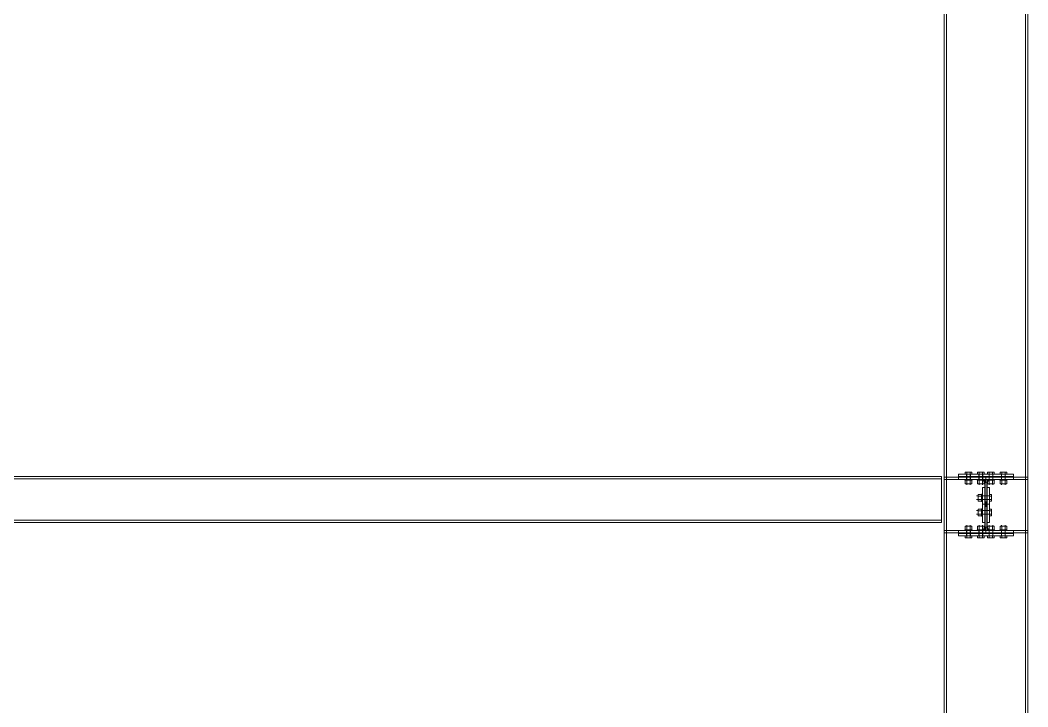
# Model space of a CAD drawing. Header units: millimetres. Extents: x -6949 to 83354, y -55091 to 16861.
# Drawn here: x 32235 to 37729, y -33164 to -29419 of the extents above; entities that cross this region are included whole.
import ezdxf

# ---------------------------------------------------------------- set-up
doc = ezdxf.new("R2010")
doc.units = ezdxf.units.MM
for name, color, linetype, lineweight in [('S-BEAM', 7, 'Continuous', 18), ('S-COLS', 7, 'Continuous', 18), ('S-FSTN', 7, 'Continuous', 18)]:
    doc.layers.add(name, color=color, linetype=linetype, lineweight=lineweight)

# ---------------------------------------------------------------- blocks, each defined once
blk = doc.blocks.new('Sezioni circolari cave-Pilastro - H457x12_5-414954-Est')
at = {"layer": 'S-COLS'}
for p, q in [((-215.5, 12000.000384), (-215.5, 0)), ((228.5, 0), (228.5, 12000.000384))]:
    blk.add_line(p, q, dxfattribs=at)
blk = doc.blocks.new('h-wide flange beams - HE260A-419951-Est')
at = {"layer": 'S-BEAM'}
for p, q in [((37258.50108, 4000), (30241.50108, 4000)), ((37258.50108, 4000), (30241.50108, 4000)), ((37258.50108, 3987.5), (30241.50108, 3987.5)), ((37258.50108, 3987.5), (30241.50108, 3987.5)), ((37258.50108, 3987.5), (30241.50108, 3987.5)), ((37258.50108, 3987.5), (37258.50108, 4000)), ((37258.50108, 4000), (37258.50108, 4000)), ((37258.50108, 4000), (37258.50108, 3987.5)), ((37258.50108, 3963.5), (37258.50108, 3987.5)), ((37258.50108, 3987.5), (37258.50108, 3987.5)), ((37258.50108, 3987.5), (37258.50108, 3987.5)), ((37258.50108, 3987.5), (37258.50108, 3963.5)), ((37258.50108, 3786.5), (37258.50108, 3963.5)), ((37258.50108, 3963.5), (37258.50108, 3786.5)), ((30241.50108, 3762.5), (37258.50108, 3762.5)), ((30241.50108, 3762.5), (37258.50108, 3762.5)), ((37258.50108, 3762.5), (30241.50108, 3762.5)), ((37258.50108, 3750), (30241.50108, 3750)), ((37258.50108, 3750), (30241.50108, 3750)), ((37258.50108, 3762.5), (37258.50108, 3786.5)), ((37258.50108, 3786.5), (37258.50108, 3762.5)), ((37258.50108, 3762.5), (37258.50108, 3750)), ((37258.50108, 3750), (37258.50108, 3762.5)), ((37258.50108, 3762.5), (37258.50108, 3762.5)), ((37258.50108, 3762.5), (37258.50108, 3762.5)), ((37258.50108, 3750), (37258.50108, 3750))]:
    blk.add_line(p, q, dxfattribs=at)
blk = doc.blocks.new('h-wide flange beams - HE320A-420337-Est')
at = {"layer": 'S-BEAM'}
for p, q in [((7350.00024, 3984.5), (7350.00024, 4000)), ((7350.00024, 4000), (7650.00024, 4000)), ((7650.00024, 4000), (7350.00024, 4000)), ((7350.00024, 4000), (7350.00024, 3984.5)), ((7350.00024, 4000), (7350.00024, 4000)), ((7468.50024, 3984.5), (7350.00024, 3984.5)), ((7350.00024, 3984.5), (7468.50024, 3984.5)), ((7350.00024, 3984.5), (7350.00024, 3984.5)), ((7495.50024, 3732.5), (7495.50024, 3957.5)), ((7495.50024, 3957.5), (7495.50024, 3732.5)), ((7504.50024, 3957.5), (7504.50024, 3732.5)), ((7504.50024, 3732.5), (7504.50024, 3957.5)), ((7650.00024, 3984.5), (7531.50024, 3984.5)), ((7531.50024, 3984.5), (7650.00024, 3984.5)), ((7650.00024, 4000), (7650.00024, 3984.5)), ((7650.00024, 3984.5), (7650.00024, 4000)), ((7650.00024, 4000), (7650.00024, 4000)), ((7650.00024, 3984.5), (7650.00024, 3984.5)), ((7350.00024, 3705.5), (7468.50024, 3705.5)), ((7350.00024, 3690), (7350.00024, 3705.5)), ((7350.00024, 3705.5), (7350.00024, 3690)), ((7468.50024, 3705.5), (7350.00024, 3705.5)), ((7350.00024, 3705.5), (7350.00024, 3705.5)), ((7650.00024, 3690), (7350.00024, 3690)), ((7350.00024, 3690), (7650.00024, 3690)), ((7350.00024, 3690), (7350.00024, 3690)), ((7531.50024, 3705.5), (7650.00024, 3705.5)), ((7650.00024, 3705.5), (7531.50024, 3705.5)), ((7650.00024, 3705.5), (7650.00024, 3690)), ((7650.00024, 3690), (7650.00024, 3705.5)), ((7650.00024, 3705.5), (7650.00024, 3705.5)), ((7650.00024, 3690), (7650.00024, 3690))]:
    blk.add_line(p, q, dxfattribs=at)
for centre, start, end in [((7468.50024, 3957.5), 0, 90), ((7468.50024, 3957.5), 0, 90), ((7531.50024, 3957.5), 90, 180), ((7531.50024, 3957.5), 90, 180), ((7468.50024, 3732.5), 270, 360), ((7468.50024, 3732.5), 270, 0), ((7531.50024, 3732.5), 180, 270), ((7531.50024, 3732.5), 180, 270)]:
    blk.add_arc(centre, 27, start, end, dxfattribs=at)

msp = doc.modelspace()

# ---------------------------------------------------------------- linework, layer by layer
at = {"layer": 'S-BEAM'}
for p, q in [((37650, -31908.4), (37350, -31908.4)), ((37350, -31908.4), (37350, -31923.9)), ((37462, -31908.4), (37462, -31923.9)), ((37462, -31908.4), (37462, -31923.9)), ((37483, -31928.1), (37483, -31908.4)), ((37483, -31928.1), (37483, -31908.4)), ((37517, -31908.4), (37517, -31928.1)), ((37517, -31908.4), (37517, -31928.1)), ((37538, -31923.9), (37538, -31908.4)), ((37538, -31923.9), (37538, -31908.4)), ((37650, -31923.9), (37650, -31908.4)), ((37350, -31923.9), (37468.5, -31923.9)), ((37495.5, -31950.9), (37495.5, -32175.9)), ((37504.5, -32175.9), (37504.5, -31950.9)), ((37531.5, -31923.9), (37650, -31923.9)), ((37504.5, -32012.8), (37495.5, -32012.8)), ((37504.5, -32012.8), (37495.5, -32012.8)), ((37495.5, -32033.9), (37504.5, -32033.9)), ((37495.5, -32033.9), (37504.5, -32033.9)), ((37504.5, -32092.8), (37495.5, -32092.8)), ((37504.5, -32092.8), (37495.5, -32092.8)), ((37495.5, -32113.9), (37504.5, -32113.9)), ((37495.5, -32113.9), (37504.5, -32113.9)), ((37468.5, -32202.9), (37350, -32202.9)), ((37350, -32202.9), (37350, -32218.4)), ((37350, -32218.4), (37650, -32218.4)), ((37462, -32202.9), (37462, -32218.4)), ((37462, -32202.9), (37462, -32218.4)), ((37483, -32218.4), (37483, -32198.6)), ((37483, -32218.4), (37483, -32198.6)), ((37517, -32198.6), (37517, -32218.4)), ((37517, -32198.6), (37517, -32218.4)), ((37650, -32202.9), (37531.5, -32202.9)), ((37538, -32218.4), (37538, -32202.9)), ((37538, -32218.4), (37538, -32202.9)), ((37650, -32218.4), (37650, -32202.9))]:
    msp.add_line(p, q, dxfattribs=at)
for centre, start, end in [((37468.5, -31950.9), 0, 90), ((37531.5, -31950.9), 90, 180), ((37468.5, -32175.9), 270, 0), ((37531.5, -32175.9), 180, 270)]:
    msp.add_arc(centre, 27, start, end, dxfattribs=at)
for points in [[(37468.5, -31923.9), (37469.1, -31923.9), (37470.5, -31923.9), (37471.8, -31924.1), (37472.5, -31924.2)], [(37468.5, -31923.9), (37469.1, -31923.9), (37470.5, -31923.9), (37471.8, -31924.1), (37472.5, -31924.2)], [(37468.5, -31923.9), (37469.1, -31923.9), (37470.5, -31923.9), (37471.8, -31924.1), (37472.5, -31924.2)], [(37468.5, -31923.9), (37469.1, -31923.9), (37470.5, -31923.9), (37471.8, -31924.1), (37472.5, -31924.2)], [(37531.5, -31923.9), (37530.9, -31923.9), (37529.5, -31923.9), (37528.2, -31924.1), (37527.5, -31924.2)], [(37531.5, -31923.9), (37530.9, -31923.9), (37529.5, -31923.9), (37528.2, -31924.1), (37527.5, -31924.2)], [(37531.5, -31923.9), (37530.9, -31923.9), (37529.5, -31923.9), (37528.2, -31924.1), (37527.5, -31924.2)], [(37531.5, -31923.9), (37530.9, -31923.9), (37529.5, -31923.9), (37528.2, -31924.1), (37527.5, -31924.2)], [(37468.5, -32202.9), (37469.1, -32202.9), (37470.5, -32202.8), (37471.8, -32202.7), (37472.5, -32202.6)], [(37468.5, -32202.9), (37469.1, -32202.9), (37470.5, -32202.8), (37471.8, -32202.7), (37472.5, -32202.6)], [(37468.5, -32202.9), (37469.1, -32202.9), (37470.5, -32202.8), (37471.8, -32202.7), (37472.5, -32202.6)], [(37468.5, -32202.9), (37469.1, -32202.9), (37470.5, -32202.8), (37471.8, -32202.7), (37472.5, -32202.6)], [(37531.5, -32202.9), (37530.9, -32202.9), (37529.5, -32202.8), (37528.2, -32202.7), (37527.5, -32202.6)], [(37531.5, -32202.9), (37530.9, -32202.9), (37529.5, -32202.8), (37528.2, -32202.7), (37527.5, -32202.6)], [(37531.5, -32202.9), (37530.9, -32202.9), (37529.5, -32202.8), (37528.2, -32202.7), (37527.5, -32202.6)], [(37531.5, -32202.9), (37530.9, -32202.9), (37529.5, -32202.8), (37528.2, -32202.7), (37527.5, -32202.6)]]:
    msp.add_open_spline(points, degree=3, dxfattribs=at)
for points, knots in [([(37472.5, -31924.2), (37473.8, -31924.3), (37476.2, -31924.9), (37478.9, -31925.9), (37480.6, -31926.7), (37481.4, -31927.2), (37482, -31927.5), (37482.5, -31927.8), (37482.9, -31928), (37483, -31928.1), (37483, -31928.1), (37482.9, -31928), (37482.7, -31927.9), (37482.3, -31927.6), (37481.8, -31927.4), (37481.2, -31927), (37480.5, -31926.7), (37479.8, -31926.3), (37478.6, -31925.8), (37476.3, -31924.9), (37474.1, -31924.4), (37472.5, -31924.2)], [0, 0, 0, 0, 0.111111, 0.222222, 0.277778, 0.333333, 0.361111, 0.388889, 0.444444, 0.479167, 0.513889, 0.548611, 0.583333, 0.618056, 0.652778, 0.6875, 0.722222, 0.756944, 0.791667, 0.861111, 1, 1, 1, 1]), ([(37472.5, -31924.2), (37473.8, -31924.3), (37476.2, -31924.9), (37478.9, -31925.9), (37480.6, -31926.7), (37481.4, -31927.2), (37482, -31927.5), (37482.5, -31927.8), (37482.9, -31928), (37483, -31928.1), (37483, -31928.1), (37482.9, -31928), (37482.7, -31927.9), (37482.3, -31927.6), (37481.8, -31927.4), (37481.2, -31927), (37480.5, -31926.7), (37479.8, -31926.3), (37478.6, -31925.8), (37476.3, -31924.9), (37474.1, -31924.4), (37472.5, -31924.2)], [0, 0, 0, 0, 0.111111, 0.222222, 0.277778, 0.333333, 0.361111, 0.388889, 0.444444, 0.479167, 0.513889, 0.548611, 0.583333, 0.618056, 0.652778, 0.6875, 0.722222, 0.756944, 0.791667, 0.861111, 1, 1, 1, 1]), ([(37527.5, -31924.2), (37525.9, -31924.4), (37523.7, -31924.9), (37521.4, -31925.8), (37520.2, -31926.3), (37519.5, -31926.7), (37518.8, -31927), (37518.2, -31927.4), (37517.7, -31927.6), (37517.3, -31927.9), (37517.1, -31928), (37517, -31928.1), (37517, -31928.1), (37517.1, -31928), (37517.5, -31927.8), (37518, -31927.5), (37518.6, -31927.2), (37519.4, -31926.7), (37521.2, -31925.9), (37523.8, -31924.9), (37526.2, -31924.3), (37527.5, -31924.2)], [-1, -1, -1, -1, -0.861111, -0.791667, -0.756944, -0.722222, -0.6875, -0.652778, -0.618056, -0.583333, -0.548611, -0.513889, -0.479167, -0.444444, -0.388889, -0.361111, -0.333333, -0.277778, -0.222222, -0.111111, 0, 0, 0, 0]), ([(37527.5, -31924.2), (37525.9, -31924.4), (37523.7, -31924.9), (37521.4, -31925.8), (37520.2, -31926.3), (37519.5, -31926.7), (37518.8, -31927), (37518.2, -31927.4), (37517.7, -31927.6), (37517.3, -31927.9), (37517.1, -31928), (37517, -31928.1), (37517, -31928.1), (37517.1, -31928), (37517.5, -31927.8), (37518, -31927.5), (37518.6, -31927.2), (37519.4, -31926.7), (37521.2, -31925.9), (37523.8, -31924.9), (37526.2, -31924.3), (37527.5, -31924.2)], [-1, -1, -1, -1, -0.861111, -0.791667, -0.756944, -0.722222, -0.6875, -0.652778, -0.618056, -0.583333, -0.548611, -0.513889, -0.479167, -0.444444, -0.388889, -0.361111, -0.333333, -0.277778, -0.222222, -0.111111, 0, 0, 0, 0]), ([(37472.5, -32202.6), (37474.1, -32202.3), (37476.3, -32201.8), (37478.6, -32200.9), (37479.8, -32200.4), (37480.5, -32200), (37481.2, -32199.7), (37481.8, -32199.4), (37482.3, -32199.1), (37482.7, -32198.8), (37482.9, -32198.7), (37483, -32198.6), (37483, -32198.6), (37482.9, -32198.7), (37482.5, -32198.9), (37482, -32199.2), (37481.4, -32199.6), (37480.6, -32200), (37478.8, -32200.8), (37476.2, -32201.8), (37473.8, -32202.4), (37472.5, -32202.6)], [-1, -1, -1, -1, -0.861111, -0.791667, -0.756944, -0.722222, -0.6875, -0.652778, -0.618056, -0.583333, -0.548611, -0.513889, -0.479167, -0.444444, -0.388889, -0.361111, -0.333333, -0.277778, -0.222222, -0.111111, 0, 0, 0, 0]), ([(37472.5, -32202.6), (37474.1, -32202.3), (37476.3, -32201.8), (37478.6, -32200.9), (37479.8, -32200.4), (37480.5, -32200), (37481.2, -32199.7), (37481.8, -32199.4), (37482.3, -32199.1), (37482.7, -32198.8), (37482.9, -32198.7), (37483, -32198.6), (37483, -32198.6), (37482.9, -32198.7), (37482.5, -32198.9), (37482, -32199.2), (37481.4, -32199.6), (37480.6, -32200), (37478.8, -32200.8), (37476.2, -32201.8), (37473.8, -32202.4), (37472.5, -32202.6)], [-1, -1, -1, -1, -0.861111, -0.791667, -0.756944, -0.722222, -0.6875, -0.652778, -0.618056, -0.583333, -0.548611, -0.513889, -0.479167, -0.444444, -0.388889, -0.361111, -0.333333, -0.277778, -0.222222, -0.111111, 0, 0, 0, 0]), ([(37527.5, -32202.6), (37526.2, -32202.4), (37523.8, -32201.8), (37521.1, -32200.8), (37519.4, -32200), (37518.6, -32199.6), (37518, -32199.2), (37517.5, -32198.9), (37517.1, -32198.7), (37517, -32198.6), (37517, -32198.6), (37517.1, -32198.7), (37517.3, -32198.8), (37517.7, -32199.1), (37518.2, -32199.4), (37518.8, -32199.7), (37519.5, -32200), (37520.3, -32200.4), (37521.4, -32200.9), (37523.7, -32201.8), (37525.9, -32202.3), (37527.5, -32202.6)], [0, 0, 0, 0, 0.111111, 0.222222, 0.277778, 0.333333, 0.361111, 0.388889, 0.444444, 0.479167, 0.513889, 0.548611, 0.583333, 0.618056, 0.652778, 0.6875, 0.722222, 0.756944, 0.791667, 0.861111, 1, 1, 1, 1]), ([(37527.5, -32202.6), (37526.2, -32202.4), (37523.8, -32201.8), (37521.1, -32200.8), (37519.4, -32200), (37518.6, -32199.6), (37518, -32199.2), (37517.5, -32198.9), (37517.1, -32198.7), (37517, -32198.6), (37517, -32198.6), (37517.1, -32198.7), (37517.3, -32198.8), (37517.7, -32199.1), (37518.2, -32199.4), (37518.8, -32199.7), (37519.5, -32200), (37520.3, -32200.4), (37521.4, -32200.9), (37523.7, -32201.8), (37525.9, -32202.3), (37527.5, -32202.6)], [0, 0, 0, 0, 0.111111, 0.222222, 0.277778, 0.333333, 0.361111, 0.388889, 0.444444, 0.479167, 0.513889, 0.548611, 0.583333, 0.618056, 0.652778, 0.6875, 0.722222, 0.756944, 0.791667, 0.861111, 1, 1, 1, 1])]:
    msp.add_open_spline(points, degree=3, knots=knots, dxfattribs=at)
at = {"layer": 'S-COLS'}
for p, q in [((37271.5, -23908.4), (37271.5, -35908.4)), ((37284.5, -23908.4), (37284.5, -35908.4)), ((37284.5, -23908.4), (37284.5, -35908.4)), ((37715.5, -35908.4), (37715.5, -23908.4)), ((37728.5, -35908.4), (37728.5, -23908.4)), ((37728.5, -35908.4), (37728.5, -23908.4))]:
    msp.add_line(p, q, dxfattribs=at)
at = {"layer": 'S-FSTN'}
for p, q in [((37271.5, -31911.2), (37350, -31911.2)), ((37271.5, -31911.2), (37271.5, -31923.9)), ((37350, -31895.7), (37650, -31895.7)), ((37350, -31895.7), (37350, -31908.4)), ((37350, -31908.4), (37650, -31908.4)), ((37350, -31911.2), (37350, -31908.4)), ((37650, -31908.4), (37350, -31908.4)), ((37650, -31911.2), (37350, -31911.2)), ((37350, -31911.2), (37650, -31911.2)), ((37350, -31911.2), (37350, -31923.9)), ((37386.7, -31883.7), (37395.9, -31883.7)), ((37386.7, -31883.7), (37386.7, -31895.7)), ((37386.7, -31883.7), (37395.9, -31883.7)), ((37386.7, -31883.7), (37386.7, -31895.7)), ((37395.9, -31895.7), (37386.7, -31895.7)), ((37395.9, -31895.7), (37386.7, -31895.7)), ((37394.5, -31895.7), (37394.5, -31908.4)), ((37394.5, -31895.7), (37394.5, -31908.4)), ((37394.5, -31908.4), (37394.5, -31911.2)), ((37394.5, -31908.4), (37394.5, -31911.2)), ((37394.5, -31911.2), (37394.5, -31923.9)), ((37394.5, -31911.2), (37394.5, -31923.9)), ((37395.5, -31895.7), (37395.5, -31923.9)), ((37395.5, -31895.7), (37395.5, -31923.9)), ((37395.9, -31883.7), (37414.1, -31883.7)), ((37395.9, -31883.7), (37395.9, -31895.7)), ((37395.9, -31883.7), (37395.9, -31895.7)), ((37395.9, -31883.7), (37414.1, -31883.7)), ((37395.9, -31883.7), (37395.9, -31895.7)), ((37395.9, -31883.7), (37395.9, -31895.7)), ((37414.1, -31895.7), (37395.9, -31895.7)), ((37414.1, -31895.7), (37395.9, -31895.7)), ((37414.1, -31883.7), (37423.3, -31883.7)), ((37414.1, -31883.7), (37414.1, -31895.7)), ((37414.1, -31883.7), (37414.1, -31895.7)), ((37414.1, -31883.7), (37423.3, -31883.7)), ((37414.1, -31883.7), (37414.1, -31895.7)), ((37414.1, -31883.7), (37414.1, -31895.7)), ((37423.3, -31895.7), (37414.1, -31895.7)), ((37423.3, -31895.7), (37414.1, -31895.7)), ((37414.5, -31923.9), (37414.5, -31895.7)), ((37414.5, -31923.9), (37414.5, -31895.7)), ((37415.5, -31908.4), (37415.5, -31895.7)), ((37415.5, -31908.4), (37415.5, -31895.7)), ((37415.5, -31911.2), (37415.5, -31908.4)), ((37415.5, -31911.2), (37415.5, -31908.4)), ((37415.5, -31923.9), (37415.5, -31911.2)), ((37415.5, -31923.9), (37415.5, -31911.2)), ((37423.3, -31883.7), (37423.3, -31895.7)), ((37423.3, -31883.7), (37423.3, -31895.7)), ((37454.2, -31883.7), (37463.4, -31883.7)), ((37454.2, -31883.7), (37454.2, -31895.7)), ((37454.2, -31883.7), (37463.4, -31883.7)), ((37454.2, -31883.7), (37454.2, -31895.7)), ((37463.4, -31895.7), (37454.2, -31895.7)), ((37463.4, -31895.7), (37454.2, -31895.7)), ((37462, -31895.7), (37462, -31908.4)), ((37462, -31895.7), (37462, -31908.4)), ((37463, -31895.7), (37463, -31923.9)), ((37463, -31895.7), (37463, -31923.9)), ((37463.4, -31883.7), (37481.6, -31883.7)), ((37463.4, -31883.7), (37463.4, -31895.7)), ((37463.4, -31883.7), (37463.4, -31895.7)), ((37463.4, -31883.7), (37481.6, -31883.7)), ((37463.4, -31883.7), (37463.4, -31895.7)), ((37463.4, -31883.7), (37463.4, -31895.7)), ((37481.6, -31895.7), (37463.4, -31895.7)), ((37481.6, -31895.7), (37463.4, -31895.7)), ((37481.6, -31883.7), (37490.8, -31883.7)), ((37481.6, -31883.7), (37481.6, -31895.7)), ((37481.6, -31883.7), (37481.6, -31895.7)), ((37481.6, -31883.7), (37490.8, -31883.7)), ((37481.6, -31883.7), (37481.6, -31895.7)), ((37481.6, -31883.7), (37481.6, -31895.7)), ((37490.8, -31895.7), (37481.6, -31895.7)), ((37490.8, -31895.7), (37481.6, -31895.7)), ((37482, -31923.9), (37482, -31895.7)), ((37482, -31923.9), (37482, -31895.7)), ((37483, -31908.4), (37483, -31895.7)), ((37483, -31908.4), (37483, -31895.7)), ((37490.8, -31883.7), (37490.8, -31895.7)), ((37490.8, -31883.7), (37490.8, -31895.7)), ((37500, -31908.9), (37500, -31938.9)), ((37500, -31908.9), (37500, -31938.9)), ((37509.2, -31883.7), (37518.4, -31883.7)), ((37509.2, -31883.7), (37509.2, -31895.7)), ((37509.2, -31883.7), (37518.4, -31883.7)), ((37509.2, -31883.7), (37509.2, -31895.7)), ((37518.4, -31895.7), (37509.2, -31895.7)), ((37518.4, -31895.7), (37509.2, -31895.7)), ((37517, -31895.7), (37517, -31908.4)), ((37517, -31895.7), (37517, -31908.4)), ((37518, -31895.7), (37518, -31923.9)), ((37518, -31895.7), (37518, -31923.9)), ((37518.4, -31883.7), (37536.6, -31883.7)), ((37518.4, -31883.7), (37518.4, -31895.7)), ((37518.4, -31883.7), (37518.4, -31895.7)), ((37518.4, -31883.7), (37536.6, -31883.7)), ((37518.4, -31883.7), (37518.4, -31895.7)), ((37518.4, -31883.7), (37518.4, -31895.7)), ((37536.6, -31895.7), (37518.4, -31895.7)), ((37536.6, -31895.7), (37518.4, -31895.7)), ((37536.6, -31883.7), (37545.8, -31883.7)), ((37536.6, -31883.7), (37536.6, -31895.7)), ((37536.6, -31883.7), (37536.6, -31895.7)), ((37536.6, -31883.7), (37545.8, -31883.7)), ((37536.6, -31883.7), (37536.6, -31895.7)), ((37536.6, -31883.7), (37536.6, -31895.7)), ((37545.8, -31895.7), (37536.6, -31895.7)), ((37545.8, -31895.7), (37536.6, -31895.7)), ((37537, -31923.9), (37537, -31895.7)), ((37537, -31923.9), (37537, -31895.7)), ((37538, -31908.4), (37538, -31895.7)), ((37538, -31908.4), (37538, -31895.7)), ((37545.8, -31883.7), (37545.8, -31895.7)), ((37545.8, -31883.7), (37545.8, -31895.7)), ((37576.7, -31883.7), (37585.9, -31883.7)), ((37576.7, -31883.7), (37576.7, -31895.7)), ((37576.7, -31883.7), (37585.9, -31883.7)), ((37576.7, -31883.7), (37576.7, -31895.7)), ((37585.9, -31895.7), (37576.7, -31895.7)), ((37585.9, -31895.7), (37576.7, -31895.7)), ((37584.5, -31895.7), (37584.5, -31908.4)), ((37584.5, -31895.7), (37584.5, -31908.4)), ((37584.5, -31908.4), (37584.5, -31911.2)), ((37584.5, -31908.4), (37584.5, -31911.2)), ((37584.5, -31911.2), (37584.5, -31923.9)), ((37584.5, -31911.2), (37584.5, -31923.9)), ((37585.5, -31895.7), (37585.5, -31923.9)), ((37585.5, -31895.7), (37585.5, -31923.9)), ((37585.9, -31883.7), (37604.1, -31883.7)), ((37585.9, -31883.7), (37585.9, -31895.7)), ((37585.9, -31883.7), (37585.9, -31895.7)), ((37585.9, -31883.7), (37604.1, -31883.7)), ((37585.9, -31883.7), (37585.9, -31895.7)), ((37585.9, -31883.7), (37585.9, -31895.7)), ((37604.1, -31895.7), (37585.9, -31895.7)), ((37604.1, -31895.7), (37585.9, -31895.7)), ((37604.1, -31883.7), (37613.3, -31883.7)), ((37604.1, -31883.7), (37604.1, -31895.7)), ((37604.1, -31883.7), (37604.1, -31895.7)), ((37604.1, -31883.7), (37613.3, -31883.7)), ((37604.1, -31883.7), (37604.1, -31895.7)), ((37604.1, -31883.7), (37604.1, -31895.7)), ((37613.3, -31895.7), (37604.1, -31895.7)), ((37613.3, -31895.7), (37604.1, -31895.7)), ((37604.5, -31923.9), (37604.5, -31895.7)), ((37604.5, -31923.9), (37604.5, -31895.7)), ((37605.5, -31908.4), (37605.5, -31895.7)), ((37605.5, -31908.4), (37605.5, -31895.7)), ((37605.5, -31911.2), (37605.5, -31908.4)), ((37605.5, -31911.2), (37605.5, -31908.4)), ((37605.5, -31923.9), (37605.5, -31911.2)), ((37605.5, -31923.9), (37605.5, -31911.2)), ((37613.3, -31883.7), (37613.3, -31895.7)), ((37613.3, -31883.7), (37613.3, -31895.7)), ((37650, -31895.7), (37650, -31908.4)), ((37650, -31911.2), (37650, -31908.4)), ((37650, -31911.2), (37728.5, -31911.2)), ((37650, -31911.2), (37650, -31923.9)), ((37728.5, -31911.2), (37728.5, -31923.9)), ((37350, -31923.9), (37271.5, -31923.9)), ((37650, -31923.9), (37350, -31923.9)), ((37385.2, -31923.9), (37385.2, -31928.6)), ((37385.2, -31923.9), (37385.2, -31928.6)), ((37386.7, -31928.6), (37395.9, -31928.6)), ((37386.7, -31928.6), (37386.7, -31947.3)), ((37386.7, -31928.6), (37395.9, -31928.6)), ((37386.7, -31928.6), (37386.7, -31947.3)), ((37395.9, -31947.3), (37386.7, -31947.3)), ((37395.9, -31947.3), (37386.7, -31947.3)), ((37395.5, -31947.3), (37395.5, -31952.8)), ((37395.5, -31947.3), (37395.5, -31952.8)), ((37395.9, -31928.6), (37414.1, -31928.6)), ((37395.9, -31928.6), (37395.9, -31947.3)), ((37395.9, -31928.6), (37395.9, -31947.3)), ((37395.9, -31928.6), (37414.1, -31928.6)), ((37395.9, -31928.6), (37395.9, -31947.3)), ((37395.9, -31928.6), (37395.9, -31947.3)), ((37414.1, -31947.3), (37395.9, -31947.3)), ((37414.1, -31947.3), (37395.9, -31947.3)), ((37414.1, -31928.6), (37423.3, -31928.6)), ((37414.1, -31928.6), (37414.1, -31947.3)), ((37414.1, -31928.6), (37414.1, -31947.3)), ((37414.1, -31928.6), (37423.3, -31928.6)), ((37414.1, -31928.6), (37414.1, -31947.3)), ((37414.1, -31928.6), (37414.1, -31947.3)), ((37423.3, -31947.3), (37414.1, -31947.3)), ((37423.3, -31947.3), (37414.1, -31947.3)), ((37414.5, -31952.8), (37414.5, -31947.3)), ((37414.5, -31952.8), (37414.5, -31947.3)), ((37423.3, -31928.6), (37423.3, -31947.3)), ((37423.3, -31928.6), (37423.3, -31947.3)), ((37424.8, -31928.6), (37424.8, -31923.9)), ((37424.8, -31928.6), (37424.8, -31923.9)), ((37452.7, -31923.9), (37452.7, -31928.6)), ((37452.7, -31923.9), (37452.7, -31928.6)), ((37454.2, -31928.6), (37463.4, -31928.6)), ((37454.2, -31928.6), (37454.2, -31947.3)), ((37454.2, -31928.6), (37463.4, -31928.6)), ((37454.2, -31928.6), (37454.2, -31947.3)), ((37463.4, -31947.3), (37454.2, -31947.3)), ((37463.4, -31947.3), (37454.2, -31947.3)), ((37463, -31947.3), (37463, -31952.8)), ((37463, -31947.3), (37463, -31952.8)), ((37463.4, -31928.6), (37481.6, -31928.6)), ((37463.4, -31928.6), (37463.4, -31947.3)), ((37463.4, -31928.6), (37463.4, -31947.3)), ((37463.4, -31928.6), (37481.6, -31928.6)), ((37463.4, -31928.6), (37463.4, -31947.3)), ((37463.4, -31928.6), (37463.4, -31947.3)), ((37481.6, -31947.3), (37463.4, -31947.3)), ((37481.6, -31947.3), (37463.4, -31947.3)), ((37481, -32158.4), (37481, -31968.4)), ((37481, -31968.4), (37493.7, -31968.4)), ((37481.6, -31928.6), (37490.8, -31928.6)), ((37481.6, -31928.6), (37481.6, -31947.3)), ((37481.6, -31928.6), (37481.6, -31947.3)), ((37481.6, -31928.6), (37490.8, -31928.6)), ((37481.6, -31928.6), (37481.6, -31947.3)), ((37481.6, -31928.6), (37481.6, -31947.3)), ((37490.8, -31947.3), (37481.6, -31947.3)), ((37490.8, -31947.3), (37481.6, -31947.3)), ((37482, -31952.8), (37482, -31947.3)), ((37482, -31952.8), (37482, -31947.3)), ((37515, -31923.9), (37485, -31923.9)), ((37515, -31923.9), (37485, -31923.9)), ((37490.8, -31928.6), (37490.8, -31947.3)), ((37490.8, -31928.6), (37490.8, -31947.3)), ((37492.3, -31928.6), (37492.3, -31923.9)), ((37492.3, -31928.6), (37492.3, -31923.9)), ((37493.7, -32202.9), (37493.7, -31923.9)), ((37493.7, -31923.9), (37506.4, -31923.9)), ((37493.7, -31942.9), (37506.4, -31942.9)), ((37493.7, -32158.4), (37493.7, -31968.4)), ((37493.7, -31968.4), (37495.5, -31968.4)), ((37493.7, -31968.4), (37493.7, -32158.4)), ((37495.5, -31968.4), (37495.5, -32158.4)), ((37504.5, -32158.4), (37504.5, -31968.4)), ((37506.4, -31968.4), (37504.5, -31968.4)), ((37506.4, -31923.9), (37506.4, -32202.9)), ((37506.4, -31968.4), (37506.4, -32158.4)), ((37506.4, -32158.4), (37506.4, -31968.4)), ((37506.4, -31968.4), (37519.1, -31968.4)), ((37507.7, -31923.9), (37507.7, -31928.6)), ((37507.7, -31923.9), (37507.7, -31928.6)), ((37509.2, -31928.6), (37518.4, -31928.6)), ((37509.2, -31928.6), (37509.2, -31947.3)), ((37509.2, -31928.6), (37518.4, -31928.6)), ((37509.2, -31928.6), (37509.2, -31947.3)), ((37518.4, -31947.3), (37509.2, -31947.3)), ((37518.4, -31947.3), (37509.2, -31947.3)), ((37518, -31947.3), (37518, -31952.8)), ((37518, -31947.3), (37518, -31952.8)), ((37518.4, -31928.6), (37536.6, -31928.6)), ((37518.4, -31928.6), (37518.4, -31947.3)), ((37518.4, -31928.6), (37518.4, -31947.3)), ((37518.4, -31928.6), (37536.6, -31928.6)), ((37518.4, -31928.6), (37518.4, -31947.3)), ((37518.4, -31928.6), (37518.4, -31947.3)), ((37536.6, -31947.3), (37518.4, -31947.3)), ((37536.6, -31947.3), (37518.4, -31947.3)), ((37519.1, -31968.4), (37519.1, -32158.4)), ((37536.6, -31928.6), (37545.8, -31928.6)), ((37536.6, -31928.6), (37536.6, -31947.3)), ((37536.6, -31928.6), (37536.6, -31947.3)), ((37536.6, -31928.6), (37545.8, -31928.6)), ((37536.6, -31928.6), (37536.6, -31947.3)), ((37536.6, -31928.6), (37536.6, -31947.3)), ((37545.8, -31947.3), (37536.6, -31947.3)), ((37545.8, -31947.3), (37536.6, -31947.3)), ((37537, -31952.8), (37537, -31947.3)), ((37537, -31952.8), (37537, -31947.3)), ((37545.8, -31928.6), (37545.8, -31947.3)), ((37545.8, -31928.6), (37545.8, -31947.3)), ((37547.3, -31928.6), (37547.3, -31923.9)), ((37547.3, -31928.6), (37547.3, -31923.9)), ((37575.2, -31923.9), (37575.2, -31928.6)), ((37575.2, -31923.9), (37575.2, -31928.6)), ((37576.7, -31928.6), (37585.9, -31928.6)), ((37576.7, -31928.6), (37576.7, -31947.3)), ((37576.7, -31928.6), (37585.9, -31928.6)), ((37576.7, -31928.6), (37576.7, -31947.3)), ((37585.9, -31947.3), (37576.7, -31947.3)), ((37585.9, -31947.3), (37576.7, -31947.3)), ((37585.5, -31947.3), (37585.5, -31952.8)), ((37585.5, -31947.3), (37585.5, -31952.8)), ((37585.9, -31928.6), (37604.1, -31928.6)), ((37585.9, -31928.6), (37585.9, -31947.3)), ((37585.9, -31928.6), (37585.9, -31947.3)), ((37585.9, -31928.6), (37604.1, -31928.6)), ((37585.9, -31928.6), (37585.9, -31947.3)), ((37585.9, -31928.6), (37585.9, -31947.3)), ((37604.1, -31947.3), (37585.9, -31947.3)), ((37604.1, -31947.3), (37585.9, -31947.3)), ((37604.1, -31928.6), (37613.3, -31928.6)), ((37604.1, -31928.6), (37604.1, -31947.3)), ((37604.1, -31928.6), (37604.1, -31947.3)), ((37604.1, -31928.6), (37613.3, -31928.6)), ((37604.1, -31928.6), (37604.1, -31947.3)), ((37604.1, -31928.6), (37604.1, -31947.3)), ((37613.3, -31947.3), (37604.1, -31947.3)), ((37613.3, -31947.3), (37604.1, -31947.3)), ((37604.5, -31952.8), (37604.5, -31947.3)), ((37604.5, -31952.8), (37604.5, -31947.3)), ((37613.3, -31928.6), (37613.3, -31947.3)), ((37613.3, -31928.6), (37613.3, -31947.3)), ((37614.8, -31928.6), (37614.8, -31923.9)), ((37614.8, -31928.6), (37614.8, -31923.9)), ((37728.5, -31923.9), (37650, -31923.9)), ((37457.5, -32013.8), (37449.2, -32013.8)), ((37457.5, -32013.8), (37449.2, -32013.8)), ((37457.5, -32013.8), (37449.2, -32013.8)), ((37457.5, -32013.8), (37449.2, -32013.8)), ((37457.5, -32014.2), (37457.5, -32005.1)), ((37476.2, -32005.1), (37457.5, -32005.1)), ((37457.5, -32014.2), (37457.5, -32005.1)), ((37476.2, -32005.1), (37457.5, -32005.1)), ((37457.5, -32014.2), (37457.5, -32005.1)), ((37476.2, -32005.1), (37457.5, -32005.1)), ((37457.5, -32014.2), (37457.5, -32005.1)), ((37476.2, -32005.1), (37457.5, -32005.1)), ((37457.5, -32032.5), (37457.5, -32014.2)), ((37476.2, -32014.2), (37457.5, -32014.2)), ((37476.2, -32014.2), (37457.5, -32014.2)), ((37457.5, -32032.5), (37457.5, -32014.2)), ((37476.2, -32014.2), (37457.5, -32014.2)), ((37476.2, -32014.2), (37457.5, -32014.2)), ((37457.5, -32032.5), (37457.5, -32014.2)), ((37476.2, -32014.2), (37457.5, -32014.2)), ((37476.2, -32014.2), (37457.5, -32014.2)), ((37457.5, -32032.5), (37457.5, -32014.2)), ((37476.2, -32014.2), (37457.5, -32014.2)), ((37476.2, -32014.2), (37457.5, -32014.2)), ((37481, -32003.5), (37476.2, -32003.5)), ((37481, -32003.5), (37476.2, -32003.5)), ((37481, -32003.5), (37476.2, -32003.5)), ((37481, -32003.5), (37476.2, -32003.5)), ((37476.2, -32005.1), (37476.2, -32014.2)), ((37476.2, -32005.1), (37476.2, -32014.2)), ((37476.2, -32005.1), (37476.2, -32014.2)), ((37476.2, -32005.1), (37476.2, -32014.2)), ((37476.2, -32014.2), (37476.2, -32032.5)), ((37476.2, -32014.2), (37476.2, -32032.5)), ((37476.2, -32014.2), (37476.2, -32032.5)), ((37476.2, -32014.2), (37476.2, -32032.5)), ((37493.7, -32012.8), (37481, -32012.8)), ((37493.7, -32012.8), (37481, -32012.8)), ((37493.7, -32012.8), (37481, -32012.8)), ((37493.7, -32012.8), (37481, -32012.8)), ((37519.1, -32013.8), (37481, -32013.8)), ((37519.1, -32013.8), (37481, -32013.8)), ((37519.1, -32013.8), (37481, -32013.8)), ((37519.1, -32013.8), (37481, -32013.8)), ((37495.5, -32012.8), (37493.7, -32012.8)), ((37495.5, -32012.8), (37493.7, -32012.8)), ((37506.4, -32012.8), (37493.7, -32012.8)), ((37506.4, -32012.8), (37493.7, -32012.8)), ((37506.4, -32012.8), (37504.5, -32012.8)), ((37506.4, -32012.8), (37504.5, -32012.8)), ((37519.1, -32012.8), (37506.4, -32012.8)), ((37519.1, -32012.8), (37506.4, -32012.8)), ((37519.1, -32012.8), (37506.4, -32012.8)), ((37519.1, -32012.8), (37506.4, -32012.8)), ((37519.1, -32014.2), (37519.1, -32005.1)), ((37531, -32005.1), (37519.1, -32005.1)), ((37519.1, -32014.2), (37519.1, -32005.1)), ((37531, -32005.1), (37519.1, -32005.1)), ((37519.1, -32014.2), (37519.1, -32005.1)), ((37531, -32005.1), (37519.1, -32005.1)), ((37519.1, -32014.2), (37519.1, -32005.1)), ((37531, -32005.1), (37519.1, -32005.1)), ((37519.1, -32032.5), (37519.1, -32014.2)), ((37531, -32014.2), (37519.1, -32014.2)), ((37531, -32014.2), (37519.1, -32014.2)), ((37519.1, -32032.5), (37519.1, -32014.2)), ((37531, -32014.2), (37519.1, -32014.2)), ((37531, -32014.2), (37519.1, -32014.2)), ((37519.1, -32032.5), (37519.1, -32014.2)), ((37531, -32014.2), (37519.1, -32014.2)), ((37531, -32014.2), (37519.1, -32014.2)), ((37519.1, -32032.5), (37519.1, -32014.2)), ((37531, -32014.2), (37519.1, -32014.2)), ((37531, -32014.2), (37519.1, -32014.2)), ((37531, -32005.1), (37531, -32014.2)), ((37531, -32005.1), (37531, -32014.2)), ((37531, -32005.1), (37531, -32014.2)), ((37531, -32005.1), (37531, -32014.2)), ((37531, -32014.2), (37531, -32032.5)), ((37531, -32014.2), (37531, -32032.5)), ((37531, -32014.2), (37531, -32032.5)), ((37531, -32014.2), (37531, -32032.5)), ((37449.2, -32032.9), (37457.5, -32032.9)), ((37449.2, -32032.9), (37457.5, -32032.9)), ((37449.2, -32032.9), (37457.5, -32032.9)), ((37449.2, -32032.9), (37457.5, -32032.9)), ((37457.5, -32041.6), (37457.5, -32032.5)), ((37476.2, -32032.5), (37457.5, -32032.5)), ((37476.2, -32032.5), (37457.5, -32032.5)), ((37457.5, -32041.6), (37457.5, -32032.5)), ((37476.2, -32032.5), (37457.5, -32032.5)), ((37476.2, -32032.5), (37457.5, -32032.5)), ((37457.5, -32041.6), (37457.5, -32032.5)), ((37476.2, -32032.5), (37457.5, -32032.5)), ((37476.2, -32032.5), (37457.5, -32032.5)), ((37457.5, -32041.6), (37457.5, -32032.5)), ((37476.2, -32032.5), (37457.5, -32032.5)), ((37476.2, -32032.5), (37457.5, -32032.5)), ((37476.2, -32041.6), (37457.5, -32041.6)), ((37476.2, -32041.6), (37457.5, -32041.6)), ((37476.2, -32041.6), (37457.5, -32041.6)), ((37476.2, -32041.6), (37457.5, -32041.6)), ((37476.2, -32032.5), (37476.2, -32041.6)), ((37476.2, -32032.5), (37476.2, -32041.6)), ((37476.2, -32032.5), (37476.2, -32041.6)), ((37476.2, -32032.5), (37476.2, -32041.6)), ((37476.2, -32043.2), (37481, -32043.2)), ((37476.2, -32043.2), (37481, -32043.2)), ((37476.2, -32043.2), (37481, -32043.2)), ((37476.2, -32043.2), (37481, -32043.2)), ((37481, -32032.9), (37519.1, -32032.9)), ((37481, -32032.9), (37519.1, -32032.9)), ((37481, -32032.9), (37519.1, -32032.9)), ((37481, -32032.9), (37519.1, -32032.9)), ((37481, -32033.9), (37493.7, -32033.9)), ((37481, -32033.9), (37493.7, -32033.9)), ((37481, -32033.9), (37493.7, -32033.9)), ((37481, -32033.9), (37493.7, -32033.9)), ((37515, -32058.4), (37485, -32058.4)), ((37493.7, -32033.9), (37495.5, -32033.9)), ((37493.7, -32033.9), (37495.5, -32033.9)), ((37493.7, -32033.9), (37506.4, -32033.9)), ((37493.7, -32033.9), (37506.4, -32033.9)), ((37500, -32043.4), (37500, -32073.4)), ((37504.5, -32033.9), (37506.4, -32033.9)), ((37504.5, -32033.9), (37506.4, -32033.9)), ((37506.4, -32033.9), (37519.1, -32033.9)), ((37506.4, -32033.9), (37519.1, -32033.9)), ((37506.4, -32033.9), (37519.1, -32033.9)), ((37506.4, -32033.9), (37519.1, -32033.9)), ((37519.1, -32041.6), (37519.1, -32032.5)), ((37531, -32032.5), (37519.1, -32032.5)), ((37531, -32032.5), (37519.1, -32032.5)), ((37519.1, -32041.6), (37519.1, -32032.5)), ((37531, -32032.5), (37519.1, -32032.5)), ((37531, -32032.5), (37519.1, -32032.5)), ((37519.1, -32041.6), (37519.1, -32032.5)), ((37531, -32032.5), (37519.1, -32032.5)), ((37531, -32032.5), (37519.1, -32032.5)), ((37519.1, -32041.6), (37519.1, -32032.5)), ((37531, -32032.5), (37519.1, -32032.5)), ((37531, -32032.5), (37519.1, -32032.5)), ((37531, -32041.6), (37519.1, -32041.6)), ((37531, -32041.6), (37519.1, -32041.6)), ((37531, -32041.6), (37519.1, -32041.6)), ((37531, -32041.6), (37519.1, -32041.6)), ((37531, -32032.5), (37531, -32041.6)), ((37531, -32032.5), (37531, -32041.6)), ((37531, -32032.5), (37531, -32041.6)), ((37531, -32032.5), (37531, -32041.6)), ((37457.5, -32093.8), (37449.2, -32093.8)), ((37457.5, -32093.8), (37449.2, -32093.8)), ((37457.5, -32093.8), (37449.2, -32093.8)), ((37457.5, -32093.8), (37449.2, -32093.8)), ((37449.2, -32112.9), (37457.5, -32112.9)), ((37449.2, -32112.9), (37457.5, -32112.9)), ((37449.2, -32112.9), (37457.5, -32112.9)), ((37449.2, -32112.9), (37457.5, -32112.9)), ((37457.5, -32094.2), (37457.5, -32085.1)), ((37476.2, -32085.1), (37457.5, -32085.1)), ((37457.5, -32094.2), (37457.5, -32085.1)), ((37476.2, -32085.1), (37457.5, -32085.1)), ((37457.5, -32094.2), (37457.5, -32085.1)), ((37476.2, -32085.1), (37457.5, -32085.1)), ((37457.5, -32094.2), (37457.5, -32085.1)), ((37476.2, -32085.1), (37457.5, -32085.1)), ((37457.5, -32112.5), (37457.5, -32094.2)), ((37476.2, -32094.2), (37457.5, -32094.2)), ((37476.2, -32094.2), (37457.5, -32094.2)), ((37457.5, -32112.5), (37457.5, -32094.2)), ((37476.2, -32094.2), (37457.5, -32094.2)), ((37476.2, -32094.2), (37457.5, -32094.2)), ((37457.5, -32112.5), (37457.5, -32094.2)), ((37476.2, -32094.2), (37457.5, -32094.2)), ((37476.2, -32094.2), (37457.5, -32094.2)), ((37457.5, -32112.5), (37457.5, -32094.2)), ((37476.2, -32094.2), (37457.5, -32094.2)), ((37476.2, -32094.2), (37457.5, -32094.2)), ((37457.5, -32121.6), (37457.5, -32112.5)), ((37476.2, -32112.5), (37457.5, -32112.5)), ((37476.2, -32112.5), (37457.5, -32112.5)), ((37457.5, -32121.6), (37457.5, -32112.5)), ((37476.2, -32112.5), (37457.5, -32112.5)), ((37476.2, -32112.5), (37457.5, -32112.5)), ((37457.5, -32121.6), (37457.5, -32112.5)), ((37476.2, -32112.5), (37457.5, -32112.5)), ((37476.2, -32112.5), (37457.5, -32112.5)), ((37457.5, -32121.6), (37457.5, -32112.5)), ((37476.2, -32112.5), (37457.5, -32112.5)), ((37476.2, -32112.5), (37457.5, -32112.5)), ((37476.2, -32121.6), (37457.5, -32121.6)), ((37476.2, -32121.6), (37457.5, -32121.6)), ((37476.2, -32121.6), (37457.5, -32121.6)), ((37476.2, -32121.6), (37457.5, -32121.6)), ((37481, -32083.5), (37476.2, -32083.5)), ((37481, -32083.5), (37476.2, -32083.5)), ((37481, -32083.5), (37476.2, -32083.5)), ((37481, -32083.5), (37476.2, -32083.5)), ((37476.2, -32085.1), (37476.2, -32094.2)), ((37476.2, -32085.1), (37476.2, -32094.2)), ((37476.2, -32085.1), (37476.2, -32094.2)), ((37476.2, -32085.1), (37476.2, -32094.2)), ((37476.2, -32094.2), (37476.2, -32112.5)), ((37476.2, -32094.2), (37476.2, -32112.5)), ((37476.2, -32094.2), (37476.2, -32112.5)), ((37476.2, -32094.2), (37476.2, -32112.5)), ((37476.2, -32112.5), (37476.2, -32121.6)), ((37476.2, -32112.5), (37476.2, -32121.6)), ((37476.2, -32112.5), (37476.2, -32121.6)), ((37476.2, -32112.5), (37476.2, -32121.6)), ((37476.2, -32123.2), (37481, -32123.2)), ((37476.2, -32123.2), (37481, -32123.2)), ((37476.2, -32123.2), (37481, -32123.2)), ((37476.2, -32123.2), (37481, -32123.2)), ((37493.7, -32092.8), (37481, -32092.8)), ((37493.7, -32092.8), (37481, -32092.8)), ((37493.7, -32092.8), (37481, -32092.8)), ((37493.7, -32092.8), (37481, -32092.8)), ((37519.1, -32093.8), (37481, -32093.8)), ((37519.1, -32093.8), (37481, -32093.8)), ((37519.1, -32093.8), (37481, -32093.8)), ((37519.1, -32093.8), (37481, -32093.8)), ((37481, -32112.9), (37519.1, -32112.9)), ((37481, -32112.9), (37519.1, -32112.9)), ((37481, -32112.9), (37519.1, -32112.9)), ((37481, -32112.9), (37519.1, -32112.9)), ((37481, -32113.9), (37493.7, -32113.9)), ((37481, -32113.9), (37493.7, -32113.9)), ((37481, -32113.9), (37493.7, -32113.9)), ((37481, -32113.9), (37493.7, -32113.9)), ((37495.5, -32092.8), (37493.7, -32092.8)), ((37495.5, -32092.8), (37493.7, -32092.8)), ((37506.4, -32092.8), (37493.7, -32092.8)), ((37506.4, -32092.8), (37493.7, -32092.8)), ((37493.7, -32113.9), (37495.5, -32113.9)), ((37493.7, -32113.9), (37495.5, -32113.9)), ((37493.7, -32113.9), (37506.4, -32113.9)), ((37493.7, -32113.9), (37506.4, -32113.9)), ((37506.4, -32092.8), (37504.5, -32092.8)), ((37506.4, -32092.8), (37504.5, -32092.8)), ((37504.5, -32113.9), (37506.4, -32113.9)), ((37504.5, -32113.9), (37506.4, -32113.9)), ((37519.1, -32092.8), (37506.4, -32092.8)), ((37519.1, -32092.8), (37506.4, -32092.8)), ((37519.1, -32092.8), (37506.4, -32092.8)), ((37519.1, -32092.8), (37506.4, -32092.8)), ((37506.4, -32113.9), (37519.1, -32113.9)), ((37506.4, -32113.9), (37519.1, -32113.9)), ((37506.4, -32113.9), (37519.1, -32113.9)), ((37506.4, -32113.9), (37519.1, -32113.9)), ((37519.1, -32094.2), (37519.1, -32085.1)), ((37531, -32085.1), (37519.1, -32085.1)), ((37519.1, -32094.2), (37519.1, -32085.1)), ((37531, -32085.1), (37519.1, -32085.1)), ((37519.1, -32094.2), (37519.1, -32085.1)), ((37531, -32085.1), (37519.1, -32085.1)), ((37519.1, -32094.2), (37519.1, -32085.1)), ((37531, -32085.1), (37519.1, -32085.1)), ((37519.1, -32112.5), (37519.1, -32094.2)), ((37531, -32094.2), (37519.1, -32094.2)), ((37531, -32094.2), (37519.1, -32094.2)), ((37519.1, -32112.5), (37519.1, -32094.2)), ((37531, -32094.2), (37519.1, -32094.2)), ((37531, -32094.2), (37519.1, -32094.2)), ((37519.1, -32112.5), (37519.1, -32094.2)), ((37531, -32094.2), (37519.1, -32094.2)), ((37531, -32094.2), (37519.1, -32094.2)), ((37519.1, -32112.5), (37519.1, -32094.2)), ((37531, -32094.2), (37519.1, -32094.2)), ((37531, -32094.2), (37519.1, -32094.2)), ((37519.1, -32121.6), (37519.1, -32112.5)), ((37531, -32112.5), (37519.1, -32112.5)), ((37531, -32112.5), (37519.1, -32112.5)), ((37519.1, -32121.6), (37519.1, -32112.5)), ((37531, -32112.5), (37519.1, -32112.5)), ((37531, -32112.5), (37519.1, -32112.5)), ((37519.1, -32121.6), (37519.1, -32112.5)), ((37531, -32112.5), (37519.1, -32112.5)), ((37531, -32112.5), (37519.1, -32112.5)), ((37519.1, -32121.6), (37519.1, -32112.5)), ((37531, -32112.5), (37519.1, -32112.5)), ((37531, -32112.5), (37519.1, -32112.5)), ((37531, -32121.6), (37519.1, -32121.6)), ((37531, -32121.6), (37519.1, -32121.6)), ((37531, -32121.6), (37519.1, -32121.6)), ((37531, -32121.6), (37519.1, -32121.6)), ((37531, -32085.1), (37531, -32094.2)), ((37531, -32085.1), (37531, -32094.2)), ((37531, -32085.1), (37531, -32094.2)), ((37531, -32085.1), (37531, -32094.2)), ((37531, -32094.2), (37531, -32112.5)), ((37531, -32094.2), (37531, -32112.5)), ((37531, -32094.2), (37531, -32112.5)), ((37531, -32094.2), (37531, -32112.5)), ((37531, -32112.5), (37531, -32121.6)), ((37531, -32112.5), (37531, -32121.6)), ((37531, -32112.5), (37531, -32121.6)), ((37531, -32112.5), (37531, -32121.6)), ((37386.7, -32179.4), (37395.9, -32179.4)), ((37386.7, -32198.1), (37386.7, -32179.4)), ((37386.7, -32179.4), (37395.9, -32179.4)), ((37386.7, -32198.1), (37386.7, -32179.4)), ((37395.5, -32173.9), (37395.5, -32179.4)), ((37395.5, -32173.9), (37395.5, -32179.4)), ((37395.9, -32179.4), (37414.1, -32179.4)), ((37395.9, -32198.1), (37395.9, -32179.4)), ((37395.9, -32198.1), (37395.9, -32179.4)), ((37395.9, -32179.4), (37414.1, -32179.4)), ((37395.9, -32198.1), (37395.9, -32179.4)), ((37395.9, -32198.1), (37395.9, -32179.4)), ((37414.1, -32179.4), (37423.3, -32179.4)), ((37414.1, -32198.1), (37414.1, -32179.4)), ((37414.1, -32198.1), (37414.1, -32179.4)), ((37414.1, -32179.4), (37423.3, -32179.4)), ((37414.1, -32198.1), (37414.1, -32179.4)), ((37414.1, -32198.1), (37414.1, -32179.4)), ((37414.5, -32179.4), (37414.5, -32173.9)), ((37414.5, -32179.4), (37414.5, -32173.9)), ((37423.3, -32198.1), (37423.3, -32179.4)), ((37423.3, -32198.1), (37423.3, -32179.4)), ((37454.2, -32179.4), (37463.4, -32179.4)), ((37454.2, -32198.1), (37454.2, -32179.4)), ((37454.2, -32179.4), (37463.4, -32179.4)), ((37454.2, -32198.1), (37454.2, -32179.4)), ((37463, -32173.9), (37463, -32179.4)), ((37463, -32173.9), (37463, -32179.4)), ((37463.4, -32179.4), (37481.6, -32179.4)), ((37463.4, -32198.1), (37463.4, -32179.4)), ((37463.4, -32198.1), (37463.4, -32179.4)), ((37463.4, -32179.4), (37481.6, -32179.4)), ((37463.4, -32198.1), (37463.4, -32179.4)), ((37463.4, -32198.1), (37463.4, -32179.4)), ((37481, -32158.4), (37493.7, -32158.4)), ((37481.6, -32179.4), (37490.8, -32179.4)), ((37481.6, -32198.1), (37481.6, -32179.4)), ((37481.6, -32198.1), (37481.6, -32179.4)), ((37481.6, -32179.4), (37490.8, -32179.4)), ((37481.6, -32198.1), (37481.6, -32179.4)), ((37481.6, -32198.1), (37481.6, -32179.4)), ((37482, -32179.4), (37482, -32173.9)), ((37482, -32179.4), (37482, -32173.9)), ((37490.8, -32198.1), (37490.8, -32179.4)), ((37490.8, -32198.1), (37490.8, -32179.4)), ((37493.7, -32158.4), (37495.5, -32158.4)), ((37493.7, -32183.8), (37506.4, -32183.8)), ((37500, -32187.9), (37500, -32217.9)), ((37500, -32187.9), (37500, -32217.9)), ((37506.4, -32158.4), (37504.5, -32158.4)), ((37506.4, -32158.4), (37519.1, -32158.4)), ((37509.2, -32179.4), (37518.4, -32179.4)), ((37509.2, -32198.1), (37509.2, -32179.4)), ((37509.2, -32179.4), (37518.4, -32179.4)), ((37509.2, -32198.1), (37509.2, -32179.4)), ((37518, -32173.9), (37518, -32179.4)), ((37518, -32173.9), (37518, -32179.4)), ((37518.4, -32179.4), (37536.6, -32179.4)), ((37518.4, -32198.1), (37518.4, -32179.4)), ((37518.4, -32198.1), (37518.4, -32179.4)), ((37518.4, -32179.4), (37536.6, -32179.4)), ((37518.4, -32198.1), (37518.4, -32179.4)), ((37518.4, -32198.1), (37518.4, -32179.4)), ((37536.6, -32179.4), (37545.8, -32179.4)), ((37536.6, -32198.1), (37536.6, -32179.4)), ((37536.6, -32198.1), (37536.6, -32179.4)), ((37536.6, -32179.4), (37545.8, -32179.4)), ((37536.6, -32198.1), (37536.6, -32179.4)), ((37536.6, -32198.1), (37536.6, -32179.4)), ((37537, -32179.4), (37537, -32173.9)), ((37537, -32179.4), (37537, -32173.9)), ((37545.8, -32198.1), (37545.8, -32179.4)), ((37545.8, -32198.1), (37545.8, -32179.4)), ((37576.7, -32179.4), (37585.9, -32179.4)), ((37576.7, -32198.1), (37576.7, -32179.4)), ((37576.7, -32179.4), (37585.9, -32179.4)), ((37576.7, -32198.1), (37576.7, -32179.4)), ((37585.5, -32173.9), (37585.5, -32179.4)), ((37585.5, -32173.9), (37585.5, -32179.4)), ((37585.9, -32179.4), (37604.1, -32179.4)), ((37585.9, -32198.1), (37585.9, -32179.4)), ((37585.9, -32198.1), (37585.9, -32179.4)), ((37585.9, -32179.4), (37604.1, -32179.4)), ((37585.9, -32198.1), (37585.9, -32179.4)), ((37585.9, -32198.1), (37585.9, -32179.4)), ((37604.1, -32179.4), (37613.3, -32179.4)), ((37604.1, -32198.1), (37604.1, -32179.4)), ((37604.1, -32198.1), (37604.1, -32179.4)), ((37604.1, -32179.4), (37613.3, -32179.4)), ((37604.1, -32198.1), (37604.1, -32179.4)), ((37604.1, -32198.1), (37604.1, -32179.4)), ((37604.5, -32179.4), (37604.5, -32173.9)), ((37604.5, -32179.4), (37604.5, -32173.9)), ((37613.3, -32198.1), (37613.3, -32179.4)), ((37613.3, -32198.1), (37613.3, -32179.4)), ((37271.5, -32202.9), (37350, -32202.9)), ((37271.5, -32215.6), (37271.5, -32202.9)), ((37350, -32215.6), (37271.5, -32215.6)), ((37350, -32202.9), (37650, -32202.9)), ((37350, -32215.6), (37350, -32202.9)), ((37350, -32215.6), (37650, -32215.6)), ((37350, -32215.6), (37350, -32218.4)), ((37650, -32215.6), (37350, -32215.6)), ((37650, -32218.4), (37350, -32218.4)), ((37350, -32218.4), (37650, -32218.4)), ((37350, -32231.1), (37350, -32218.4)), ((37650, -32231.1), (37350, -32231.1)), ((37385.2, -32198.1), (37385.2, -32202.9)), ((37385.2, -32198.1), (37385.2, -32202.9)), ((37395.9, -32198.1), (37386.7, -32198.1)), ((37395.9, -32198.1), (37386.7, -32198.1)), ((37386.7, -32231.1), (37395.9, -32231.1)), ((37386.7, -32243), (37386.7, -32231.1)), ((37386.7, -32231.1), (37395.9, -32231.1)), ((37386.7, -32243), (37386.7, -32231.1)), ((37395.9, -32243), (37386.7, -32243)), ((37395.9, -32243), (37386.7, -32243)), ((37394.5, -32202.9), (37394.5, -32215.6)), ((37394.5, -32202.9), (37394.5, -32215.6)), ((37394.5, -32215.6), (37394.5, -32218.4)), ((37394.5, -32215.6), (37394.5, -32218.4)), ((37394.5, -32218.4), (37394.5, -32231.1)), ((37394.5, -32218.4), (37394.5, -32231.1)), ((37395.5, -32202.9), (37395.5, -32231.1)), ((37395.5, -32202.9), (37395.5, -32231.1)), ((37414.1, -32198.1), (37395.9, -32198.1)), ((37414.1, -32198.1), (37395.9, -32198.1)), ((37395.9, -32231.1), (37414.1, -32231.1)), ((37395.9, -32243), (37395.9, -32231.1)), ((37395.9, -32243), (37395.9, -32231.1)), ((37395.9, -32231.1), (37414.1, -32231.1)), ((37395.9, -32243), (37395.9, -32231.1)), ((37395.9, -32243), (37395.9, -32231.1)), ((37414.1, -32243), (37395.9, -32243)), ((37414.1, -32243), (37395.9, -32243)), ((37423.3, -32198.1), (37414.1, -32198.1)), ((37423.3, -32198.1), (37414.1, -32198.1)), ((37414.1, -32231.1), (37423.3, -32231.1)), ((37414.1, -32243), (37414.1, -32231.1)), ((37414.1, -32243), (37414.1, -32231.1)), ((37414.1, -32231.1), (37423.3, -32231.1)), ((37414.1, -32243), (37414.1, -32231.1)), ((37414.1, -32243), (37414.1, -32231.1)), ((37423.3, -32243), (37414.1, -32243)), ((37423.3, -32243), (37414.1, -32243)), ((37414.5, -32231.1), (37414.5, -32202.9)), ((37414.5, -32231.1), (37414.5, -32202.9)), ((37415.5, -32215.6), (37415.5, -32202.9)), ((37415.5, -32215.6), (37415.5, -32202.9)), ((37415.5, -32218.4), (37415.5, -32215.6)), ((37415.5, -32218.4), (37415.5, -32215.6)), ((37415.5, -32231.1), (37415.5, -32218.4)), ((37415.5, -32231.1), (37415.5, -32218.4)), ((37423.3, -32243), (37423.3, -32231.1)), ((37423.3, -32243), (37423.3, -32231.1)), ((37424.8, -32202.9), (37424.8, -32198.1)), ((37424.8, -32202.9), (37424.8, -32198.1)), ((37452.7, -32198.1), (37452.7, -32202.9)), ((37452.7, -32198.1), (37452.7, -32202.9)), ((37463.4, -32198.1), (37454.2, -32198.1)), ((37463.4, -32198.1), (37454.2, -32198.1)), ((37454.2, -32231.1), (37463.4, -32231.1)), ((37454.2, -32243), (37454.2, -32231.1)), ((37454.2, -32231.1), (37463.4, -32231.1)), ((37454.2, -32243), (37454.2, -32231.1)), ((37463.4, -32243), (37454.2, -32243)), ((37463.4, -32243), (37454.2, -32243)), ((37462, -32218.4), (37462, -32231.1)), ((37462, -32218.4), (37462, -32231.1)), ((37463, -32202.9), (37463, -32231.1)), ((37463, -32202.9), (37463, -32231.1)), ((37481.6, -32198.1), (37463.4, -32198.1)), ((37481.6, -32198.1), (37463.4, -32198.1)), ((37463.4, -32231.1), (37481.6, -32231.1)), ((37463.4, -32243), (37463.4, -32231.1)), ((37463.4, -32243), (37463.4, -32231.1)), ((37463.4, -32231.1), (37481.6, -32231.1)), ((37463.4, -32243), (37463.4, -32231.1)), ((37463.4, -32243), (37463.4, -32231.1)), ((37481.6, -32243), (37463.4, -32243)), ((37481.6, -32243), (37463.4, -32243)), ((37490.8, -32198.1), (37481.6, -32198.1)), ((37490.8, -32198.1), (37481.6, -32198.1)), ((37481.6, -32231.1), (37490.8, -32231.1)), ((37481.6, -32243), (37481.6, -32231.1)), ((37481.6, -32243), (37481.6, -32231.1)), ((37481.6, -32231.1), (37490.8, -32231.1)), ((37481.6, -32243), (37481.6, -32231.1)), ((37481.6, -32243), (37481.6, -32231.1)), ((37490.8, -32243), (37481.6, -32243)), ((37490.8, -32243), (37481.6, -32243)), ((37482, -32231.1), (37482, -32202.9)), ((37482, -32231.1), (37482, -32202.9)), ((37483, -32231.1), (37483, -32218.4)), ((37483, -32231.1), (37483, -32218.4)), ((37515, -32202.9), (37485, -32202.9)), ((37515, -32202.9), (37485, -32202.9)), ((37490.8, -32243), (37490.8, -32231.1)), ((37490.8, -32243), (37490.8, -32231.1)), ((37492.3, -32202.9), (37492.3, -32198.1)), ((37492.3, -32202.9), (37492.3, -32198.1)), ((37493.7, -32202.9), (37506.4, -32202.9)), ((37507.7, -32198.1), (37507.7, -32202.9)), ((37507.7, -32198.1), (37507.7, -32202.9)), ((37518.4, -32198.1), (37509.2, -32198.1)), ((37518.4, -32198.1), (37509.2, -32198.1)), ((37509.2, -32231.1), (37518.4, -32231.1)), ((37509.2, -32243), (37509.2, -32231.1)), ((37509.2, -32231.1), (37518.4, -32231.1)), ((37509.2, -32243), (37509.2, -32231.1)), ((37518.4, -32243), (37509.2, -32243)), ((37518.4, -32243), (37509.2, -32243)), ((37517, -32218.4), (37517, -32231.1)), ((37517, -32218.4), (37517, -32231.1)), ((37518, -32202.9), (37518, -32231.1)), ((37518, -32202.9), (37518, -32231.1)), ((37536.6, -32198.1), (37518.4, -32198.1)), ((37536.6, -32198.1), (37518.4, -32198.1)), ((37518.4, -32231.1), (37536.6, -32231.1)), ((37518.4, -32243), (37518.4, -32231.1)), ((37518.4, -32243), (37518.4, -32231.1)), ((37518.4, -32231.1), (37536.6, -32231.1)), ((37518.4, -32243), (37518.4, -32231.1)), ((37518.4, -32243), (37518.4, -32231.1)), ((37536.6, -32243), (37518.4, -32243)), ((37536.6, -32243), (37518.4, -32243)), ((37545.8, -32198.1), (37536.6, -32198.1)), ((37545.8, -32198.1), (37536.6, -32198.1)), ((37536.6, -32231.1), (37545.8, -32231.1)), ((37536.6, -32243), (37536.6, -32231.1)), ((37536.6, -32243), (37536.6, -32231.1)), ((37536.6, -32231.1), (37545.8, -32231.1)), ((37536.6, -32243), (37536.6, -32231.1)), ((37536.6, -32243), (37536.6, -32231.1)), ((37545.8, -32243), (37536.6, -32243)), ((37545.8, -32243), (37536.6, -32243)), ((37537, -32231.1), (37537, -32202.9)), ((37537, -32231.1), (37537, -32202.9)), ((37538, -32231.1), (37538, -32218.4)), ((37538, -32231.1), (37538, -32218.4)), ((37545.8, -32243), (37545.8, -32231.1)), ((37545.8, -32243), (37545.8, -32231.1)), ((37547.3, -32202.9), (37547.3, -32198.1)), ((37547.3, -32202.9), (37547.3, -32198.1)), ((37575.2, -32198.1), (37575.2, -32202.9)), ((37575.2, -32198.1), (37575.2, -32202.9)), ((37585.9, -32198.1), (37576.7, -32198.1)), ((37585.9, -32198.1), (37576.7, -32198.1)), ((37576.7, -32231.1), (37585.9, -32231.1)), ((37576.7, -32243), (37576.7, -32231.1)), ((37576.7, -32231.1), (37585.9, -32231.1)), ((37576.7, -32243), (37576.7, -32231.1)), ((37585.9, -32243), (37576.7, -32243)), ((37585.9, -32243), (37576.7, -32243)), ((37584.5, -32202.9), (37584.5, -32215.6)), ((37584.5, -32202.9), (37584.5, -32215.6)), ((37584.5, -32215.6), (37584.5, -32218.4)), ((37584.5, -32215.6), (37584.5, -32218.4)), ((37584.5, -32218.4), (37584.5, -32231.1)), ((37584.5, -32218.4), (37584.5, -32231.1)), ((37585.5, -32202.9), (37585.5, -32231.1)), ((37585.5, -32202.9), (37585.5, -32231.1)), ((37604.1, -32198.1), (37585.9, -32198.1)), ((37604.1, -32198.1), (37585.9, -32198.1)), ((37585.9, -32231.1), (37604.1, -32231.1)), ((37585.9, -32243), (37585.9, -32231.1)), ((37585.9, -32243), (37585.9, -32231.1)), ((37585.9, -32231.1), (37604.1, -32231.1)), ((37585.9, -32243), (37585.9, -32231.1)), ((37585.9, -32243), (37585.9, -32231.1)), ((37604.1, -32243), (37585.9, -32243)), ((37604.1, -32243), (37585.9, -32243)), ((37613.3, -32198.1), (37604.1, -32198.1)), ((37613.3, -32198.1), (37604.1, -32198.1)), ((37604.1, -32231.1), (37613.3, -32231.1)), ((37604.1, -32243), (37604.1, -32231.1)), ((37604.1, -32243), (37604.1, -32231.1)), ((37604.1, -32231.1), (37613.3, -32231.1)), ((37604.1, -32243), (37604.1, -32231.1)), ((37604.1, -32243), (37604.1, -32231.1)), ((37613.3, -32243), (37604.1, -32243)), ((37613.3, -32243), (37604.1, -32243)), ((37604.5, -32231.1), (37604.5, -32202.9)), ((37604.5, -32231.1), (37604.5, -32202.9)), ((37605.5, -32215.6), (37605.5, -32202.9)), ((37605.5, -32215.6), (37605.5, -32202.9)), ((37605.5, -32218.4), (37605.5, -32215.6)), ((37605.5, -32218.4), (37605.5, -32215.6)), ((37605.5, -32231.1), (37605.5, -32218.4)), ((37605.5, -32231.1), (37605.5, -32218.4)), ((37613.3, -32243), (37613.3, -32231.1)), ((37613.3, -32243), (37613.3, -32231.1)), ((37614.8, -32202.9), (37614.8, -32198.1)), ((37614.8, -32202.9), (37614.8, -32198.1)), ((37650, -32202.9), (37728.5, -32202.9)), ((37650, -32215.6), (37650, -32202.9)), ((37650, -32215.6), (37650, -32218.4)), ((37728.5, -32215.6), (37650, -32215.6)), ((37650, -32231.1), (37650, -32218.4)), ((37728.5, -32215.6), (37728.5, -32202.9))]:
    msp.add_line(p, q, dxfattribs=at)

# ---------------------------------------------------------------- block references
at = {"layer": 'S-BEAM'}
for name, p in [('h-wide flange beams - HE260A-419951-Est', (0, -35908.4)), ('h-wide flange beams - HE260A-419951-Est', (0, -35908.4)), ('h-wide flange beams - HE260A-419951-Est', (0, -35908.4)), ('h-wide flange beams - HE260A-419951-Est', (0, -35908.4)), ('h-wide flange beams - HE320A-420337-Est', (30000, -35908.4))]:
    msp.add_blockref(name, p, dxfattribs=at)
at = {"layer": 'S-COLS'}
msp.add_blockref('Sezioni circolari cave-Pilastro - H457x12_5-414954-Est', (37500, -35908.4), dxfattribs=at)
msp.add_blockref('Sezioni circolari cave-Pilastro - H457x12_5-414954-Est', (37500, -35908.4), dxfattribs=at)

doc.saveas('drawing.dxf')
